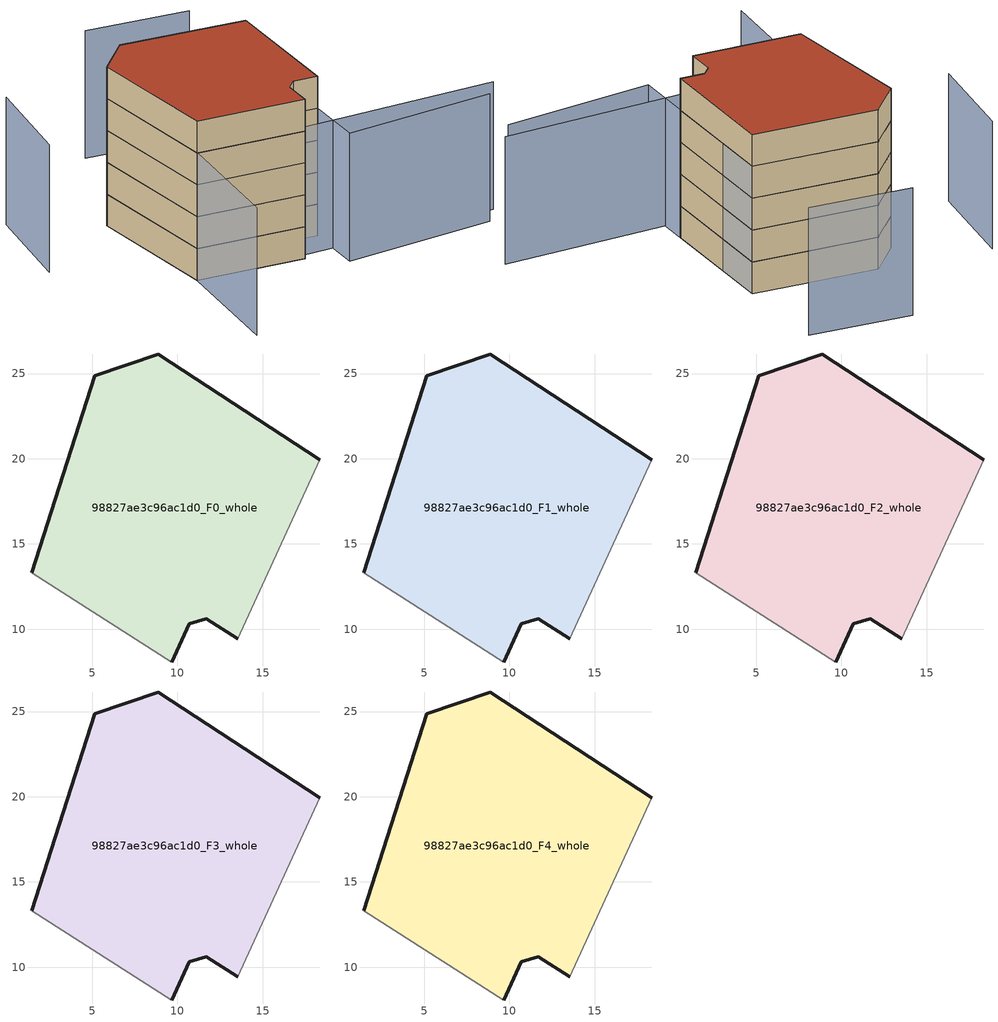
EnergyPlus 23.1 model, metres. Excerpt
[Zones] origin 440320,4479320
98827ae3c96ac1d0_F0_whole
 floor ground (EU_floor_Construction): 13.54,9.45 18.36,19.93 8.88,26.15 5.16,24.87 1.44,13.3 9.66,8.08 10.7,10.32 11.71,10.62 z0
 wall outside (EU_wall_Construction): 1.44,13.3 5.16,24.87 8.88,26.15 18.36,19.93 / 13.54,9.45 11.71,10.62 10.7,10.32 9.66,8.08 z0:3
 wall adiabatic (EU_wall_Construction): 18.36,19.93 13.54,9.45 / 9.66,8.08 1.44,13.3 z0:3
98827ae3c96ac1d0_F1_whole
 floor to 98827ae3c96ac1d0_F0_whole (EU_floor_Construction): 13.54,9.45 18.36,19.93 8.88,26.15 5.15,24.87 1.44,13.3 9.66,8.08 10.7,10.32 11.7,10.62 z3
 wall outside (EU_wall_Construction): 1.44,13.3 5.16,24.87 8.88,26.15 18.36,19.93 / 13.54,9.45 11.71,10.62 10.7,10.32 9.66,8.08 z3:6
 wall adiabatic (EU_wall_Construction): 18.36,19.93 13.54,9.45 / 9.66,8.08 1.44,13.3 z3:6
98827ae3c96ac1d0_F2_whole
 floor to 98827ae3c96ac1d0_F1_whole (EU_floor_Construction): 13.54,9.45 18.36,19.93 8.88,26.15 5.15,24.87 1.44,13.3 9.66,8.08 10.7,10.32 11.7,10.62 z6
 wall outside (EU_wall_Construction): 1.44,13.3 5.16,24.87 8.88,26.15 18.36,19.93 / 13.54,9.45 11.71,10.62 10.7,10.32 9.66,8.08 z6:9
 wall adiabatic (EU_wall_Construction): 18.36,19.93 13.54,9.45 / 9.66,8.08 1.44,13.3 z6:9
98827ae3c96ac1d0_F3_whole
 floor to 98827ae3c96ac1d0_F2_whole (EU_floor_Construction): 13.54,9.45 18.36,19.93 8.88,26.15 5.15,24.87 1.44,13.3 9.66,8.08 10.7,10.32 11.7,10.62 z9
 wall outside (EU_wall_Construction): 1.44,13.3 5.16,24.87 8.88,26.15 18.36,19.93 / 13.54,9.45 11.71,10.62 10.7,10.32 9.66,8.08 z9:12
 wall adiabatic (EU_wall_Construction): 18.36,19.93 13.54,9.45 / 9.66,8.08 1.44,13.3 z9:12
98827ae3c96ac1d0_F4_whole
 floor to 98827ae3c96ac1d0_F3_whole (EU_floor_Construction): 13.54,9.45 18.36,19.93 8.88,26.15 5.15,24.87 1.44,13.3 9.66,8.08 10.7,10.32 11.7,10.62 z12
 wall outside (EU_wall_Construction): 1.44,13.3 5.16,24.87 8.88,26.15 18.36,19.93 / 13.54,9.45 11.71,10.62 10.7,10.32 9.66,8.08 z12:15
 wall adiabatic (EU_wall_Construction): 18.36,19.93 13.54,9.45 / 9.66,8.08 1.44,13.3 z12:15
 roof outside (EU_roof_Construction): 18.36,19.93 13.54,9.45 11.71,10.62 10.7,10.32 9.66,8.08 1.44,13.3 5.16,24.87 8.88,26.15 z15
shading: 23.7,-0.89 11.39,4.78 / 11.39,4.78 18.37,19.94 / -3.74,3.82 1.44,13.3 / 1.44,13.3 25.62,0.08 / 21.73,27.91 14,33.05 / 0.63,31.92 -4.24,24.26 z0:12
[Building]
EU S2 Campaign: North Axis=0; Terrain=City; Solar Distribution=FullExterior
[Site:Location]
Madrid: Latitude=40.5; Longitude=-3.5; Time Zone=1; Elevation=609
[SizingPeriod:WeatherFileDays]
AnnualSizingPeriod: Begin Month=1; Begin Day of Month=1; End Month=12; End Day of Month=31; Day of Week for Start Day=Monday; Use Weather File Daylight Saving Period=No; Use Weather File Rain and Snow Indicators=No
[MATERIAL]
EU_InternalMass_Material: Roughness=MediumRough; Thickness=0.1; Conductivity=1; Density=1800; Specific Heat=900; Thermal Absorptance=0.9; Solar Absorptance=0.7; Visible Absorptance=0.7
[MATERIAL:NOMASS] Roughness=MediumRough; Thermal Absorptance=0.9; Solar Absorptance=0.7; Visible Absorptance=0.7
Name | Thermal Resistance
EU_wall_NoMass; EU_roof_NoMass | 2.16768
EU_floor_NoMass | 1.14339
[CONSTRUCTION]
EU_wall_Construction: EU_wall_NoMass
EU_roof_Construction: EU_roof_NoMass
EU_floor_Construction: EU_floor_NoMass
EU_InternalMass_Construction: EU_InternalMass_Material
[ZONE] Type=1; Multiplier=1; Ceiling Height=autocalculate; Volume=561.787; Floor Area=autocalculate; Part of Total Floor Area=Yes
98827ae3c96ac1d0_F0_whole; 98827ae3c96ac1d0_F1_whole; 98827ae3c96ac1d0_F2_whole; 98827ae3c96ac1d0_F3_whole; 98827ae3c96ac1d0_F4_whole
[INTERNALMASS] Construction=EU_InternalMass_Construction; Surface Area=187.262
Name | Zone or ZoneList
98827ae3c96ac1d0_F0_whole_EU_InternalMass | 98827ae3c96ac1d0_F0_whole
98827ae3c96ac1d0_F1_whole_EU_InternalMass | 98827ae3c96ac1d0_F1_whole
98827ae3c96ac1d0_F2_whole_EU_InternalMass | 98827ae3c96ac1d0_F2_whole
98827ae3c96ac1d0_F3_whole_EU_InternalMass | 98827ae3c96ac1d0_F3_whole
98827ae3c96ac1d0_F4_whole_EU_InternalMass | 98827ae3c96ac1d0_F4_whole
[OTHEREQUIPMENT] Fuel Type=Electricity; Design Level Calculation Method=Watts/Area; Power per Zone Floor Area=1; Fraction Latent=0; Fraction Radiant=0; Fraction Lost=0; Carbon Dioxide Generation Rate=0; EndUse Subcategory=EU_Step8_InternalGains
Name | Zone or ZoneList or Space or SpaceList | Schedule
EU_Step8_InternalGain_98827ae3c96ac1d0_F0_whole_f000 | 98827ae3c96ac1d0_F0_whole | EU_Step8_GainSchedule_98827ae3c96ac1d0_F0_whole_f000
EU_Step8_InternalGain_98827ae3c96ac1d0_F1_whole_f000 | 98827ae3c96ac1d0_F1_whole | EU_Step8_GainSchedule_98827ae3c96ac1d0_F1_whole_f000
EU_Step8_InternalGain_98827ae3c96ac1d0_F2_whole_f000 | 98827ae3c96ac1d0_F2_whole | EU_Step8_GainSchedule_98827ae3c96ac1d0_F2_whole_f000
EU_Step8_InternalGain_98827ae3c96ac1d0_F3_whole_f000 | 98827ae3c96ac1d0_F3_whole | EU_Step8_GainSchedule_98827ae3c96ac1d0_F3_whole_f000
EU_Step8_InternalGain_98827ae3c96ac1d0_F4_whole_f000 | 98827ae3c96ac1d0_F4_whole | EU_Step8_GainSchedule_98827ae3c96ac1d0_F4_whole_f000
[ZONEVENTILATION:DESIGNFLOWRATE] Schedule=EU_AlwaysOn; Design Flow Rate Calculation Method=AirChanges/Hour; Air Changes per Hour=0.480546; Ventilation Type=Natural; Fan Pressure Rise=0; Fan Total Efficiency=1; Constant Term Coefficient=1; Temperature Term Coefficient=0; Velocity Term Coefficient=0; Velocity Squared Term Coefficient=0; Minimum Indoor Temperature=-100; Maximum Indoor Temperature=100; Delta Temperature=-100; Minimum Outdoor Temperature=-100; Maximum Outdoor Temperature=100; Maximum Wind Speed=40
Name | Zone or ZoneList or Space or SpaceList
EU_ConstantAir_98827ae3c96ac1d0_F0_whole | 98827ae3c96ac1d0_F0_whole
EU_ConstantAir_98827ae3c96ac1d0_F1_whole | 98827ae3c96ac1d0_F1_whole
EU_ConstantAir_98827ae3c96ac1d0_F2_whole | 98827ae3c96ac1d0_F2_whole
EU_ConstantAir_98827ae3c96ac1d0_F3_whole | 98827ae3c96ac1d0_F3_whole
EU_ConstantAir_98827ae3c96ac1d0_F4_whole | 98827ae3c96ac1d0_F4_whole
[HVACTEMPLATE:THERMOSTAT] Constant Heating Setpoint=20; Constant Cooling Setpoint=50
EU_HeatOnly_98827ae3c96ac1d0_F0_whole; EU_HeatOnly_98827ae3c96ac1d0_F1_whole; EU_HeatOnly_98827ae3c96ac1d0_F2_whole; EU_HeatOnly_98827ae3c96ac1d0_F3_whole; EU_HeatOnly_98827ae3c96ac1d0_F4_whole
[HVACTEMPLATE:ZONE:IDEALLOADSAIRSYSTEM] System Availability Schedule=EU_AlwaysOn; Maximum Heating Supply Air Temperature=50; Minimum Cooling Supply Air Temperature=13; Maximum Heating Supply Air Humidity Ratio=0.0156; Minimum Cooling Supply Air Humidity Ratio=0.0077; Heating Limit=NoLimit; Cooling Limit=NoLimit; Heating Availability Schedule=EU_AlwaysOn; Cooling Availability Schedule=EU_CoolingOff; Dehumidification Control Type=ConstantSensibleHeatRatio; Cooling Sensible Heat Ratio=0.7; Dehumidification Setpoint=60; Humidification Control Type=None; Humidification Setpoint=30; Outdoor Air Method=None; Outdoor Air Flow Rate per Person=0.00944; Outdoor Air Flow Rate per Zone Floor Area=0; Outdoor Air Flow Rate per Zone=0; Demand Controlled Ventilation Type=None; Outdoor Air Economizer Type=NoEconomizer; Heat Recovery Type=None; Sensible Heat Recovery Effectiveness=0.7; Latent Heat Recovery Effectiveness=0.65
Name | Template Thermostat
98827ae3c96ac1d0_F0_whole | EU_HeatOnly_98827ae3c96ac1d0_F0_whole
98827ae3c96ac1d0_F1_whole | EU_HeatOnly_98827ae3c96ac1d0_F1_whole
98827ae3c96ac1d0_F2_whole | EU_HeatOnly_98827ae3c96ac1d0_F2_whole
98827ae3c96ac1d0_F3_whole | EU_HeatOnly_98827ae3c96ac1d0_F3_whole
98827ae3c96ac1d0_F4_whole | EU_HeatOnly_98827ae3c96ac1d0_F4_whole
[SIZING:ZONE] Zone Cooling Design Supply Air Temperature Input Method=SupplyAirTemperature; Zone Cooling Design Supply Air Temperature=13; Zone Heating Design Supply Air Temperature Input Method=SupplyAirTemperature; Zone Heating Design Supply Air Temperature=50; Zone Cooling Design Supply Air Humidity Ratio=0.008; Zone Heating Design Supply Air Humidity Ratio=0.008; Cooling Design Air Flow Method=DesignDay; Cooling Design Air Flow Rate=0; Cooling Minimum Air Flow per Zone Floor Area=0.000762; Cooling Minimum Air Flow=0; Cooling Minimum Air Flow Fraction=0.2; Heating Design Air Flow Method=DesignDay; Heating Design Air Flow Rate=0; Heating Maximum Air Flow per Zone Floor Area=0.002032; Heating Maximum Air Flow=0.141576; Heating Maximum Air Flow Fraction=0.3; Account for Dedicated Outdoor Air System=No; Dedicated Outdoor Air System Control Strategy=NeutralSupplyAir; Dedicated Outdoor Air Low Setpoint Temperature for Design=autosize; Dedicated Outdoor Air High Setpoint Temperature for Design=autosize; Zone Load Sizing Method=Sensible Load Only No Latent Load; Zone Latent Cooling Design Supply Air Humidity Ratio Input Method=HumidityRatioDifference; Zone Cooling Design Supply Air Humidity Ratio Difference=0.005; Zone Latent Heating Design Supply Air Humidity Ratio Input Method=HumidityRatioDifference; Zone Humidification Design Supply Air Humidity Ratio Difference=0.005
98827ae3c96ac1d0_F0_whole; 98827ae3c96ac1d0_F1_whole; 98827ae3c96ac1d0_F2_whole; 98827ae3c96ac1d0_F3_whole; 98827ae3c96ac1d0_F4_whole
[SCHEDULE:CONSTANT]
Name | Hourly Value
EU_AlwaysOn | 1
EU_CoolingOff | 0
[SCHEDULE:FILE] Column Number=1; Rows to Skip at Top=0; Number of Hours of Data=8760; Column Separator=Comma; Interpolate to Timestep=No; Minutes per Item=60; Adjust Schedule for Daylight Savings=Yes
Name | File
EU_Step8_GainSchedule_98827ae3c96ac1d0_F0_whole_f000 | ../../schedules/98827ae3c96ac1d0/98827ae3c96ac1d0_F0_whole_f000_gain.csv
EU_Step8_GainSchedule_98827ae3c96ac1d0_F1_whole_f000 | ../../schedules/98827ae3c96ac1d0/98827ae3c96ac1d0_F1_whole_f000_gain.csv
EU_Step8_GainSchedule_98827ae3c96ac1d0_F2_whole_f000 | ../../schedules/98827ae3c96ac1d0/98827ae3c96ac1d0_F2_whole_f000_gain.csv
EU_Step8_GainSchedule_98827ae3c96ac1d0_F3_whole_f000 | ../../schedules/98827ae3c96ac1d0/98827ae3c96ac1d0_F3_whole_f000_gain.csv
EU_Step8_GainSchedule_98827ae3c96ac1d0_F4_whole_f000 | ../../schedules/98827ae3c96ac1d0/98827ae3c96ac1d0_F4_whole_f000_gain.csv
